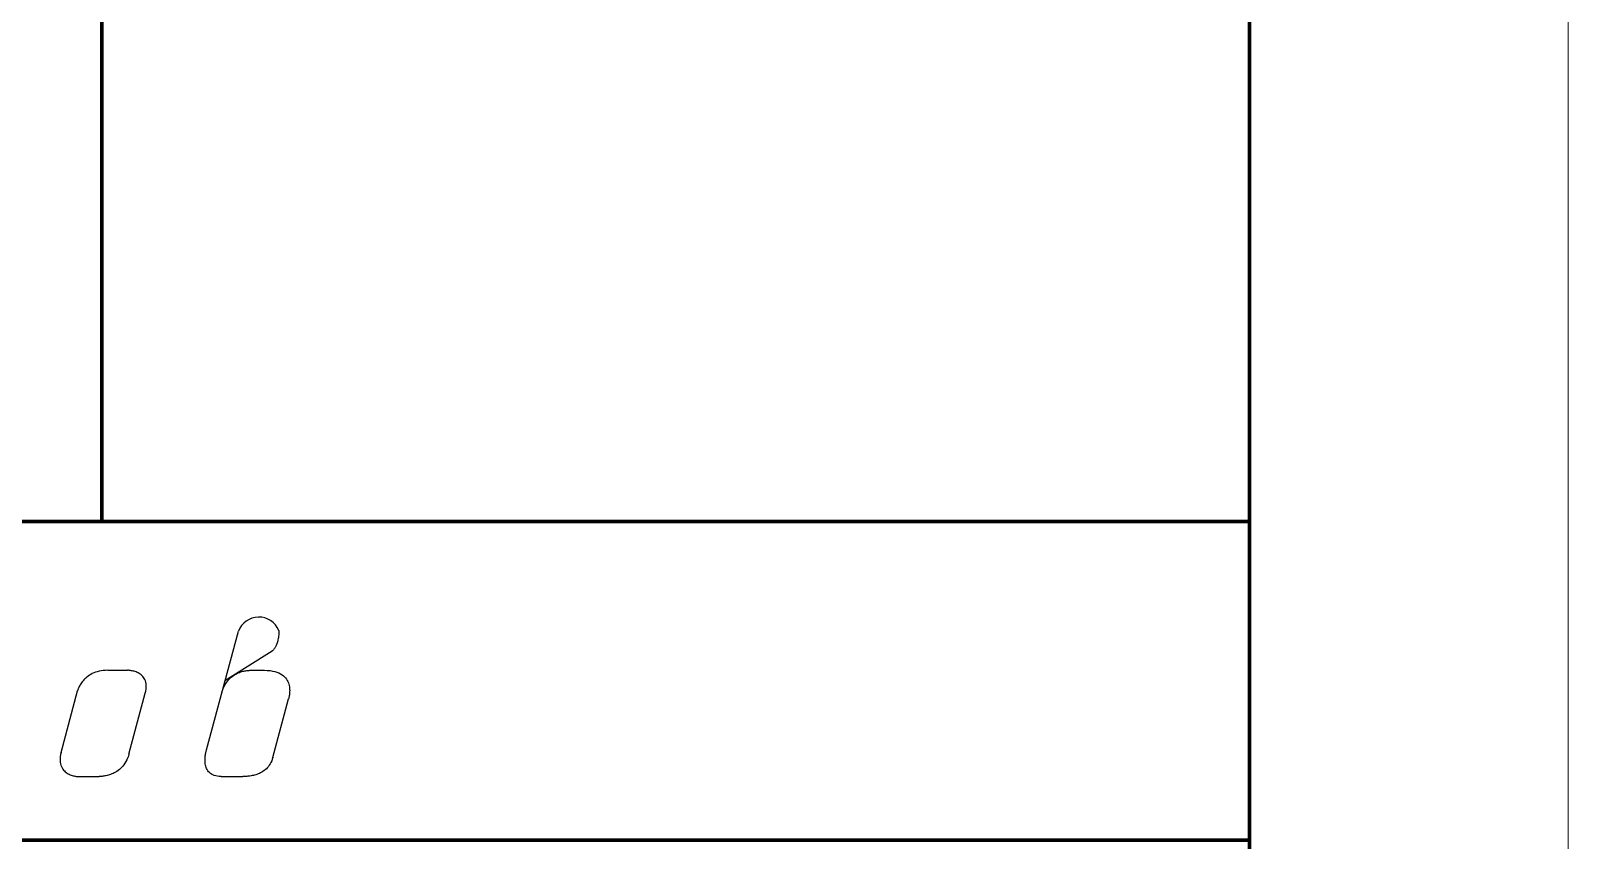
# Model space of a CAD drawing. Header units: millimetres. Extents: x 0 to 1189, y 0 to 841.
# Drawn here: x 1164.88 to 1189, y 20 to 32.7 of the extents above; entities that cross this region are included whole.
import ezdxf

# ---------------------------------------------------------------- set-up
doc = ezdxf.new("R2010")
doc.units = ezdxf.units.MM
doc.layers.get('0').update_dxf_attribs({"linetype": 'CONTINUOUS', "lineweight": 0})

msp = doc.modelspace()

# ---------------------------------------------------------------- linework, layer by layer
msp.add_line((1189, 0), (1189, 841))
at = {"lineweight": 70}
for p, q in [((1184, 5), (1184, 836)), ((1166, 25), (1166, 45)), ((1184, 25), (1149, 25)), ((1064, 20), (1184, 20))]:
    msp.add_line(p, q, dxfattribs=at)
at = {"linetype": 'CONTINUOUS', "lineweight": 25}
for p, q in [((1167.6393119444444, 21.41723361111111), (1168.1391080555557, 23.282498333333333)), ((1168.764291111111, 23.163015833333333), (1168.7607758333334, 23.14514638888889)), ((1168.7673380555557, 23.18189277777778), (1168.764291111111, 23.163015833333333)), ((1168.7698658333334, 23.201796944444446), (1168.7673380555557, 23.18189277777778)), ((1168.7718222222222, 23.222747777777776), (1168.7698658333334, 23.201796944444446)), ((1168.773156388889, 23.24476527777778), (1168.7718222222222, 23.222747777777776)), ((1168.7738166666668, 23.267868888888888), (1168.773156388889, 23.24476527777778)), ((1168.773751388889, 23.292078055555557), (1168.7738166666668, 23.267868888888888)), ((1168.6698141666666, 22.9675675), (1167.9293850000001, 22.499801944444446)), ((1168.6691219444444, 22.96713888888889), (1168.6698141666666, 22.9675675)), ((1168.6691966666667, 22.967246944444444), (1168.6691219444444, 22.96713888888889)), ((1168.6699872222223, 22.96791138888889), (1168.6691966666667, 22.967246944444444)), ((1168.6714422222224, 22.969151944444445), (1168.6699872222223, 22.96791138888889)), ((1168.67351, 22.970988333333334), (1168.6714422222224, 22.969151944444445)), ((1168.676138888889, 22.97344), (1168.67351, 22.970988333333334)), ((1168.6792780555556, 22.97652638888889), (1168.676138888889, 22.97344)), ((1168.6828752777778, 22.9802675), (1168.6792780555556, 22.97652638888889)), ((1168.6868794444445, 22.984682777777778), (1168.6828752777778, 22.9802675)), ((1168.6912394444444, 22.989791666666665), (1168.6868794444445, 22.984682777777778)), ((1168.6959030555556, 22.99561388888889), (1168.6912394444444, 22.989791666666665)), ((1168.7008194444445, 23.00216916666667), (1168.6959030555556, 22.99561388888889)), ((1168.7059366666667, 23.009477222222223), (1168.7008194444445, 23.00216916666667)), ((1168.7112036111112, 23.017557222222223), (1168.7059366666667, 23.009477222222223)), ((1168.7165686111111, 23.026429166666667), (1168.7112036111112, 23.017557222222223)), ((1168.721980277778, 23.036112777777777), (1168.7165686111111, 23.026429166666667)), ((1168.7273869444446, 23.04662722222222), (1168.721980277778, 23.036112777777777)), ((1168.7327375, 23.0579925), (1168.7273869444446, 23.04662722222222)), ((1168.7379802777778, 23.070227777777777), (1168.7327375, 23.0579925)), ((1168.7430636111112, 23.083353333333335), (1168.7379802777778, 23.070227777777777)), ((1168.747936388889, 23.097388333333335), (1168.7430636111112, 23.083353333333335)), ((1168.7525469444445, 23.1123525), (1168.747936388889, 23.097388333333335)), ((1168.7568438888889, 23.12826527777778), (1168.7525469444445, 23.1123525)), ((1168.7607758333334, 23.14514638888889), (1168.7568438888889, 23.12826527777778)), ((1165.6594783333335, 22.439522222222223), (1165.6514616666668, 22.42564)), ((1165.6685025000002, 22.45396583333333), (1165.6594783333335, 22.439522222222223)), ((1165.678577777778, 22.468845), (1165.6685025000002, 22.45396583333333)), ((1165.6897486111113, 22.484032777777777), (1165.678577777778, 22.468845)), ((1165.7020586111112, 22.499402222222223), (1165.6897486111113, 22.484032777777777)), ((1165.715551666667, 22.514826666666668), (1165.7020586111112, 22.499402222222223)), ((1165.7302719444447, 22.530179722222222), (1165.715551666667, 22.514826666666668)), ((1165.7462633333334, 22.545334722222222), (1165.7302719444447, 22.530179722222222)), ((1165.7635697222224, 22.560164722222222), (1165.7462633333334, 22.545334722222222)), ((1165.7822350000001, 22.574543055555555), (1165.7635697222224, 22.560164722222222)), ((1165.8023033333334, 22.588343055555555), (1165.7822350000001, 22.574543055555555)), ((1165.8238183333333, 22.601438055555555), (1165.8023033333334, 22.588343055555555)), ((1165.8468241666667, 22.613701666666667), (1165.8238183333333, 22.601438055555555)), ((1165.8713647222223, 22.625006666666668), (1165.8468241666667, 22.613701666666667)), ((1165.8974841666668, 22.635226666666668), (1165.8713647222223, 22.625006666666668)), ((1165.9252261111112, 22.644235000000002), (1165.8974841666668, 22.635226666666668)), ((1165.9546347222224, 22.651905), (1165.9252261111112, 22.644235000000002)), ((1165.9857536111112, 22.65810972222222), (1165.9546347222224, 22.651905)), ((1166.0186272222222, 22.662722777777777), (1165.9857536111112, 22.65810972222222)), ((1166.0532991666666, 22.665617222222224), (1166.0186272222222, 22.662722777777777)), ((1166.0898136111111, 22.666666666666668), (1166.0532991666666, 22.665617222222224)), ((1166.0898136111111, 22.666666666666668), (1166.4024605555555, 22.666666666666668)), ((1166.4030636111113, 22.666654444444443), (1166.4024605555555, 22.666666666666668)), ((1166.4058944444446, 22.66656972222222), (1166.4030636111113, 22.666654444444443)), ((1166.4107800000002, 22.666339999999998), (1166.4058944444446, 22.66656972222222)), ((1166.4175472222223, 22.665892222222222), (1166.4107800000002, 22.666339999999998)), ((1166.426022777778, 22.665153888888888), (1166.4175472222223, 22.665892222222222)), ((1166.4360336111113, 22.6640525), (1166.426022777778, 22.665153888888888)), ((1166.447406388889, 22.662515555555554), (1166.4360336111113, 22.6640525)), ((1166.4599677777778, 22.66047027777778), (1166.447406388889, 22.662515555555554)), ((1166.473545277778, 22.657844166666667), (1166.4599677777778, 22.66047027777778)), ((1166.4879647222224, 22.654564444444443), (1166.473545277778, 22.657844166666667)), ((1166.503053888889, 22.650558611111112), (1166.4879647222224, 22.654564444444443)), ((1166.518638888889, 22.64575388888889), (1166.503053888889, 22.650558611111112)), ((1166.5345469444446, 22.640078055555556), (1166.518638888889, 22.64575388888889)), ((1166.5506044444446, 22.633458055555554), (1166.5345469444446, 22.640078055555556)), ((1166.566638888889, 22.625821666666667), (1166.5506044444446, 22.633458055555554)), ((1166.582476388889, 22.617095833333334), (1166.566638888889, 22.625821666666667)), ((1166.5979441666668, 22.607208333333332), (1166.582476388889, 22.617095833333334)), ((1166.612868888889, 22.59608638888889), (1166.5979441666668, 22.607208333333332)), ((1166.6270775, 22.5836575), (1166.612868888889, 22.59608638888889)), ((1166.6403966666667, 22.569848888888888), (1166.6270775, 22.5836575)), ((1166.6526533333335, 22.554588055555556), (1166.6403966666667, 22.569848888888888)), ((1166.6636741666669, 22.537802222222222), (1166.6526533333335, 22.554588055555556)), ((1166.673286111111, 22.51941888888889), (1166.6636741666669, 22.537802222222222)), ((1166.6813161111113, 22.499365555555556), (1166.673286111111, 22.51941888888889)), ((1166.6875905555557, 22.477569444444445), (1166.6813161111113, 22.499365555555556)), ((1166.6919366666668, 22.453957777777777), (1166.6875905555557, 22.477569444444445)), ((1166.6941811111112, 22.42845861111111), (1166.6919366666668, 22.453957777777777)), ((1167.9131852777778, 22.408001111111112), (1167.9264855555557, 22.434438888888888)), ((1167.9264855555557, 22.434438888888888), (1167.9407975, 22.45901111111111)), ((1167.9407975, 22.45901111111111), (1167.9560205555556, 22.481785833333333)), ((1167.9560205555556, 22.481785833333333), (1167.972055, 22.502831944444445)), ((1167.972055, 22.502831944444445), (1167.9888005555556, 22.52221722222222)), ((1167.9888005555556, 22.52221722222222), (1168.0061575, 22.540009722222223)), ((1168.0061575, 22.540009722222223), (1168.0240255555557, 22.556278055555556)), ((1168.0240255555557, 22.556278055555556), (1168.042305, 22.571090555555557)), ((1168.042305, 22.571090555555557), (1168.0608952777777, 22.58451527777778)), ((1168.0608952777777, 22.58451527777778), (1168.0796969444445, 22.596620277777777)), ((1168.0796969444445, 22.596620277777777), (1168.0986094444445, 22.60747388888889)), ((1168.0986094444445, 22.60747388888889), (1168.1175330555557, 22.61714472222222)), ((1168.1175330555557, 22.61714472222222), (1168.1363675, 22.625700555555557)), ((1168.1363675, 22.625700555555557), (1168.1550127777778, 22.633210000000002)), ((1168.1550127777778, 22.633210000000002), (1168.173368888889, 22.639740833333335)), ((1168.173368888889, 22.639740833333335), (1168.1913361111112, 22.645361944444446)), ((1168.1913361111112, 22.645361944444446), (1168.208813888889, 22.65014083333333)), ((1168.208813888889, 22.65014083333333), (1168.2257025000001, 22.65414638888889)), ((1168.2257025000001, 22.65414638888889), (1168.2419016666668, 22.657446666666665)), ((1168.2419016666668, 22.657446666666665), (1168.2573113888889, 22.660109444444444)), ((1168.2573113888889, 22.660109444444444), (1168.2718319444446, 22.66220361111111)), ((1168.2718319444446, 22.66220361111111), (1168.2853630555555, 22.66379722222222)), ((1168.2853630555555, 22.66379722222222), (1168.2978047222223, 22.664958333333335)), ((1168.2978047222223, 22.664958333333335), (1168.3090566666667, 22.665755277777777)), ((1168.3090566666667, 22.665755277777777), (1168.3190191666667, 22.66625638888889)), ((1168.3190191666667, 22.66625638888889), (1168.3275919444445, 22.666529722222222)), ((1168.3275919444445, 22.666529722222222), (1168.3346752777777, 22.66664388888889)), ((1168.3346752777777, 22.66664388888889), (1168.340168611111, 22.666666666666668)), ((1168.340168611111, 22.666666666666668), (1168.5467758333334, 22.666666666666668)), ((1168.5467758333334, 22.666666666666668), (1168.5931602777778, 22.66511611111111)), ((1168.5931602777778, 22.66511611111111), (1168.6359033333333, 22.661238333333333)), ((1168.6359033333333, 22.661238333333333), (1168.6751458333333, 22.655185833333334)), ((1168.6751458333333, 22.655185833333334), (1168.7110291666668, 22.647111111111112)), ((1168.7110291666668, 22.647111111111112), (1168.7436952777778, 22.63716611111111)), ((1168.7436952777778, 22.63716611111111), (1168.773285, 22.625503055555555)), ((1168.773285, 22.625503055555555), (1168.79994, 22.612274444444445)), ((1168.79994, 22.612274444444445), (1168.8238016666667, 22.5976325)), ((1168.8238016666667, 22.5976325), (1168.845011388889, 22.581729166666666)), ((1168.845011388889, 22.581729166666666), (1168.8637105555556, 22.564716944444445)), ((1168.8637105555556, 22.564716944444445), (1168.8800405555555, 22.546748333333333)), ((1168.8800405555555, 22.546748333333333), (1168.8941430555556, 22.527975277777777)), ((1168.8941430555556, 22.527975277777777), (1168.906158888889, 22.50855)), ((1168.906158888889, 22.50855), (1168.91623, 22.488625)), ((1168.91623, 22.488625), (1168.9244977777778, 22.468352222222222)), ((1168.9244977777778, 22.468352222222222), (1168.9311033333333, 22.447884444444444)), ((1168.9311033333333, 22.447884444444444), (1168.9361880555555, 22.427373333333332)), ((1165.357897777778, 21.378495555555556), (1165.6170319444445, 22.345596944444445)), ((1165.6173919444445, 22.346891944444444), (1165.6170319444445, 22.345596944444445)), ((1165.6183197222224, 22.350015833333334), (1165.6173919444445, 22.346891944444444)), ((1165.6198594444445, 22.354841666666665), (1165.6183197222224, 22.350015833333334)), ((1165.622055, 22.361243055555555), (1165.6198594444445, 22.354841666666665)), ((1165.6249505555556, 22.369093055555556), (1165.622055, 22.361243055555555)), ((1165.6285894444445, 22.37826527777778), (1165.6249505555556, 22.369093055555556)), ((1165.6330161111111, 22.3886325), (1165.6285894444445, 22.37826527777778)), ((1165.6382744444445, 22.400068611111113), (1165.6330161111111, 22.3886325)), ((1165.6444083333336, 22.412446666666668), (1165.6382744444445, 22.400068611111113)), ((1165.6514616666668, 22.42564), (1165.6444083333336, 22.412446666666668)), ((1166.4232358333334, 21.35280277777778), (1166.678678888889, 22.30612916666667)), ((1166.678678888889, 22.30612916666667), (1166.6865727777779, 22.33990638888889)), ((1166.6865727777779, 22.33990638888889), (1166.6916725, 22.371505555555554)), ((1166.6916725, 22.371505555555554), (1166.6941508333334, 22.40099861111111)), ((1166.6941508333334, 22.40099861111111), (1166.6941811111112, 22.42845861111111)), ((1167.8803533333335, 22.316812777777777), (1167.8900191666667, 22.34925638888889)), ((1167.8900191666667, 22.34925638888889), (1167.9009963888889, 22.379629722222223)), ((1167.9009963888889, 22.379629722222223), (1167.9131852777778, 22.408001111111112)), ((1168.6800677777778, 21.299800277777777), (1168.9268927777778, 22.22096277777778)), ((1168.9282494444444, 22.226089444444444), (1168.9268927777778, 22.22096277777778)), ((1168.9300655555555, 22.233304444444446), (1168.9282494444444, 22.226089444444444)), ((1168.932198888889, 22.24245611111111), (1168.9300655555555, 22.233304444444446)), ((1168.934508888889, 22.253391666666666), (1168.932198888889, 22.24245611111111)), ((1168.9368533333334, 22.26595888888889), (1168.934508888889, 22.253391666666666)), ((1168.9361880555555, 22.427373333333332), (1168.939893611111, 22.406971388888888)), ((1168.939091388889, 22.280005833333334), (1168.9368533333334, 22.26595888888889)), ((1168.941081111111, 22.295379999999998), (1168.939091388889, 22.280005833333334)), ((1168.939893611111, 22.406971388888888), (1168.942361388889, 22.38683111111111)), ((1168.9426816666667, 22.311929166666665), (1168.941081111111, 22.295379999999998)), ((1168.942361388889, 22.38683111111111), (1168.9437325000001, 22.367104444444443)), ((1168.943751388889, 22.32950111111111), (1168.9426816666667, 22.311929166666665)), ((1168.9437325000001, 22.367104444444443), (1168.944148888889, 22.347943611111113)), ((1168.944148888889, 22.347943611111113), (1168.943751388889, 22.32950111111111)), ((1165.3416722222223, 21.27890083333333), (1165.3416294444446, 21.250073055555553)), ((1165.3416294444446, 21.250073055555553), (1165.3439516666667, 21.22330361111111)), ((1165.3442705555556, 21.309863055555557), (1165.3416722222223, 21.27890083333333)), ((1165.3496155555556, 21.343035833333335), (1165.3442705555556, 21.309863055555557)), ((1165.357897777778, 21.378495555555556), (1165.3496155555556, 21.343035833333335)), ((1166.3752697222224, 21.23309777777778), (1166.360203888889, 21.208145555555557)), ((1166.3892208333334, 21.25996888888889), (1166.3752697222224, 21.23309777777778)), ((1166.4019425000001, 21.288829166666666), (1166.3892208333334, 21.25996888888889)), ((1166.4133191666667, 21.31975027777778), (1166.4019425000001, 21.288829166666666)), ((1166.4232358333334, 21.35280277777778), (1166.4133191666667, 21.31975027777778)), ((1167.6158527777777, 21.255141388888887), (1167.616215, 21.27361861111111)), ((1167.616238888889, 21.236351111111112), (1167.6158527777777, 21.255141388888887)), ((1167.616215, 21.27361861111111), (1167.6172194444446, 21.29164638888889)), ((1167.6174794444444, 21.217384444444445), (1167.616238888889, 21.236351111111112)), ((1167.6172194444446, 21.29164638888889), (1167.6187608333335, 21.309088888888887)), ((1167.6187608333335, 21.309088888888887), (1167.620732777778, 21.325809444444445)), ((1167.620732777778, 21.325809444444445), (1167.6230297222223, 21.341672222222222)), ((1167.6230297222223, 21.341672222222222), (1167.6255458333333, 21.35654027777778)), ((1167.6255458333333, 21.35654027777778), (1167.628175, 21.3702775)), ((1167.628175, 21.3702775), (1167.6308111111111, 21.382748055555556)), ((1167.6308111111111, 21.382748055555556), (1167.633348888889, 21.393815)), ((1167.633348888889, 21.393815), (1167.6356822222222, 21.4033425)), ((1167.6356822222222, 21.4033425), (1167.6377052777777, 21.411194166666668)), ((1167.6377052777777, 21.411194166666668), (1167.6393119444444, 21.41723361111111)), ((1168.6616405555556, 21.2454375), (1168.650416388889, 21.220912777777777)), ((1168.6715575, 21.271713055555555), (1168.6616405555556, 21.2454375)), ((1168.6800677777778, 21.299800277777777), (1168.6715575, 21.271713055555555)), ((1165.3439516666667, 21.22330361111111), (1165.3484475, 21.19851611111111)), ((1165.3484475, 21.19851611111111), (1165.3549266666669, 21.175634444444444)), ((1165.3549266666669, 21.175634444444444), (1165.363197777778, 21.15458222222222)), ((1165.363197777778, 21.15458222222222), (1165.373070277778, 21.135283055555554)), ((1165.373070277778, 21.135283055555554), (1165.3843533333334, 21.117661388888887)), ((1165.3843533333334, 21.117661388888887), (1165.3968561111112, 21.10164027777778)), ((1165.3968561111112, 21.10164027777778), (1165.4103872222224, 21.08714388888889)), ((1165.4103872222224, 21.08714388888889), (1165.424756388889, 21.074095833333335)), ((1165.424756388889, 21.074095833333335), (1165.439772777778, 21.062419722222224)), ((1165.439772777778, 21.062419722222224), (1165.455245, 21.052039722222222)), ((1165.455245, 21.052039722222222), (1165.4709825000002, 21.042879444444445)), ((1165.4709825000002, 21.042879444444445), (1165.4867947222224, 21.0348625)), ((1165.4867947222224, 21.0348625), (1165.50249, 21.027913055555555)), ((1165.50249, 21.027913055555555), (1165.5178783333336, 21.021954166666667)), ((1165.5178783333336, 21.021954166666667), (1165.5327683333335, 21.01691027777778)), ((1165.5327683333335, 21.01691027777778), (1165.5469691666667, 21.012705)), ((1165.5469691666667, 21.012705), (1165.560290277778, 21.009261944444443)), ((1165.560290277778, 21.009261944444443), (1165.5725405555556, 21.006505)), ((1165.5725405555556, 21.006505), (1165.583528888889, 21.004357777777777)), ((1165.583528888889, 21.004357777777777), (1165.593065, 21.002744166666666)), ((1165.593065, 21.002744166666666), (1165.6009575, 21.001588055555562)), ((1165.6009575, 21.001588055555562), (1165.6070161111113, 21.000813055555543)), ((1165.6070161111113, 21.000813055555543), (1165.6110491666668, 21.000343055555554)), ((1165.6122769444446, 21.00001277777887), (1165.6090897222223, 21)), ((1165.6090897222223, 21), (1165.954352777778, 21)), ((1165.6110491666668, 21.000343055555554), (1165.612866388889, 21.000101666666527)), ((1165.612866388889, 21.000101666666527), (1165.6122769444446, 21.00001277777887)), ((1165.9579961111112, 21.00001194444534), (1165.954352777778, 21)), ((1165.963517777778, 21.000094722222308), (1165.9579961111112, 21.00001194444534)), ((1165.9708022222223, 21.000319722222347), (1165.963517777778, 21.000094722222308)), ((1165.9797347222222, 21.00075805555555), (1165.9708022222223, 21.000319722222347)), ((1165.9902000000002, 21.00148027777778), (1165.9797347222222, 21.00075805555555)), ((1166.0020830555557, 21.00255805555555), (1165.9902000000002, 21.00148027777778)), ((1166.015268888889, 21.004061944444437), (1166.0020830555557, 21.00255805555555)), ((1166.0296419444446, 21.006063333333323), (1166.015268888889, 21.004061944444437)), ((1166.045087777778, 21.00863333333333), (1166.0296419444446, 21.006063333333323)), ((1166.0614905555556, 21.0118425), (1166.045087777778, 21.00863333333333)), ((1166.0787358333334, 21.015762499999997), (1166.0614905555556, 21.0118425)), ((1166.0967080555556, 21.020463888888887), (1166.0787358333334, 21.015762499999997)), ((1166.1152922222223, 21.026018055555557), (1166.0967080555556, 21.020463888888887)), ((1166.1343733333335, 21.03249611111111), (1166.1152922222223, 21.026018055555557)), ((1166.1538361111113, 21.03996888888889), (1166.1343733333335, 21.03249611111111)), ((1166.1735655555556, 21.048507222222224), (1166.1538361111113, 21.03996888888889)), ((1166.1934466666667, 21.058182777777777), (1166.1735655555556, 21.048507222222224)), ((1166.2133641666667, 21.069066111111113), (1166.1934466666667, 21.058182777777777)), ((1166.2332030555556, 21.081228333333332), (1166.2133641666667, 21.069066111111113)), ((1166.2528480555557, 21.094740833333333), (1166.2332030555556, 21.081228333333332)), ((1166.2721844444445, 21.109674444444444), (1166.2528480555557, 21.094740833333333)), ((1166.2910966666668, 21.1261), (1166.2721844444445, 21.109674444444444)), ((1166.3094700000001, 21.144088888888888), (1166.2910966666668, 21.1261)), ((1166.327188888889, 21.163712222222223), (1166.3094700000001, 21.144088888888888)), ((1166.3441386111112, 21.185040555555556), (1166.327188888889, 21.163712222222223)), ((1166.360203888889, 21.208145555555557), (1166.3441386111112, 21.185040555555556)), ((1167.61968, 21.1983775), (1167.6174794444444, 21.217384444444445)), ((1167.6229466666666, 21.17946638888889), (1167.61968, 21.1983775)), ((1167.6273852777779, 21.1607875), (1167.6229466666666, 21.17946638888889)), ((1167.633101388889, 21.142477222222222), (1167.6273852777779, 21.1607875)), ((1167.640201388889, 21.124671944444444), (1167.633101388889, 21.142477222222222)), ((1167.6487905555555, 21.107507777777776), (1167.640201388889, 21.124671944444444)), ((1167.658975277778, 21.09112111111111), (1167.6487905555555, 21.107507777777776)), ((1167.6708611111112, 21.075648055555554), (1167.658975277778, 21.09112111111111)), ((1167.6845541666667, 21.061225277777776), (1167.6708611111112, 21.075648055555554)), ((1167.7001602777777, 21.047988611111112), (1167.6845541666667, 21.061225277777776)), ((1167.7177852777777, 21.03607472222222), (1167.7001602777777, 21.047988611111112)), ((1167.7375347222223, 21.025619722222224), (1167.7177852777777, 21.03607472222222)), ((1167.759515, 21.01676), (1167.7375347222223, 21.025619722222224)), ((1167.7838316666666, 21.009631944444443), (1167.759515, 21.01676)), ((1167.8105908333334, 21.004371666666668), (1167.7838316666666, 21.009631944444443)), ((1167.8398980555555, 21.00111555555556), (1167.8105908333334, 21.004371666666668)), ((1167.8718594444445, 21), (1167.8398980555555, 21.00111555555556)), ((1167.8718594444445, 21), (1168.2093175, 21)), ((1168.2167544444444, 21.000009999995267), (1168.2093175, 21)), ((1168.2256697222222, 21.000080555555268), (1168.2167544444444, 21.000009999995267)), ((1168.2359633333333, 21.000271666666585), (1168.2256697222222, 21.000080555555268)), ((1168.2475363888889, 21.00064416666669), (1168.2359633333333, 21.000271666666585)), ((1168.2602891666668, 21.00125805555554), (1168.2475363888889, 21.00064416666669)), ((1168.2741219444445, 21.00217361111111), (1168.2602891666668, 21.00125805555554)), ((1168.2889358333334, 21.00345166666668), (1168.2741219444445, 21.00217361111111)), ((1168.3046308333332, 21.00515250000001), (1168.2889358333334, 21.00345166666668)), ((1168.3211077777778, 21.00733638888888), (1168.3046308333332, 21.00515250000001)), ((1168.3382669444445, 21.010063333333328), (1168.3211077777778, 21.00733638888888)), ((1168.356008888889, 21.01339444444444), (1168.3382669444445, 21.010063333333328)), ((1168.3742344444445, 21.017389722222223), (1168.356008888889, 21.01339444444444)), ((1168.3928438888888, 21.022109444444446), (1168.3742344444445, 21.017389722222223)), ((1168.4117377777777, 21.027614166666662), (1168.3928438888888, 21.022109444444446)), ((1168.4308166666667, 21.033964166666667), (1168.4117377777777, 21.027614166666662)), ((1168.4499811111111, 21.04122), (1168.4308166666667, 21.033964166666667)), ((1168.4691316666667, 21.049441666666667), (1168.4499811111111, 21.04122)), ((1168.4881686111112, 21.05869), (1168.4691316666667, 21.049441666666667)), ((1168.506992777778, 21.06902527777778), (1168.4881686111112, 21.05869)), ((1168.5255044444446, 21.0805075), (1168.506992777778, 21.06902527777778)), ((1168.5436044444446, 21.0931975), (1168.5255044444446, 21.0805075)), ((1168.5611930555556, 21.107155555555558), (1168.5436044444446, 21.0931975)), ((1168.5781708333334, 21.122441944444446), (1168.5611930555556, 21.107155555555558)), ((1168.5944383333333, 21.13911722222222), (1168.5781708333334, 21.122441944444446)), ((1168.609896111111, 21.157241388888888), (1168.5944383333333, 21.13911722222222)), ((1168.6244447222223, 21.17687527777778), (1168.609896111111, 21.157241388888888)), ((1168.6379847222222, 21.198078888888887), (1168.6244447222223, 21.17687527777778)), ((1168.650416388889, 21.220912777777777), (1168.6379847222222, 21.198078888888887))]:
    msp.add_line(p, q, dxfattribs=at)
msp.add_arc((1168.4586233333334, 23.158401944444446), 0.3423080555555556, 22.986464, 158.774147, dxfattribs=at)

doc.saveas('drawing.dxf')
